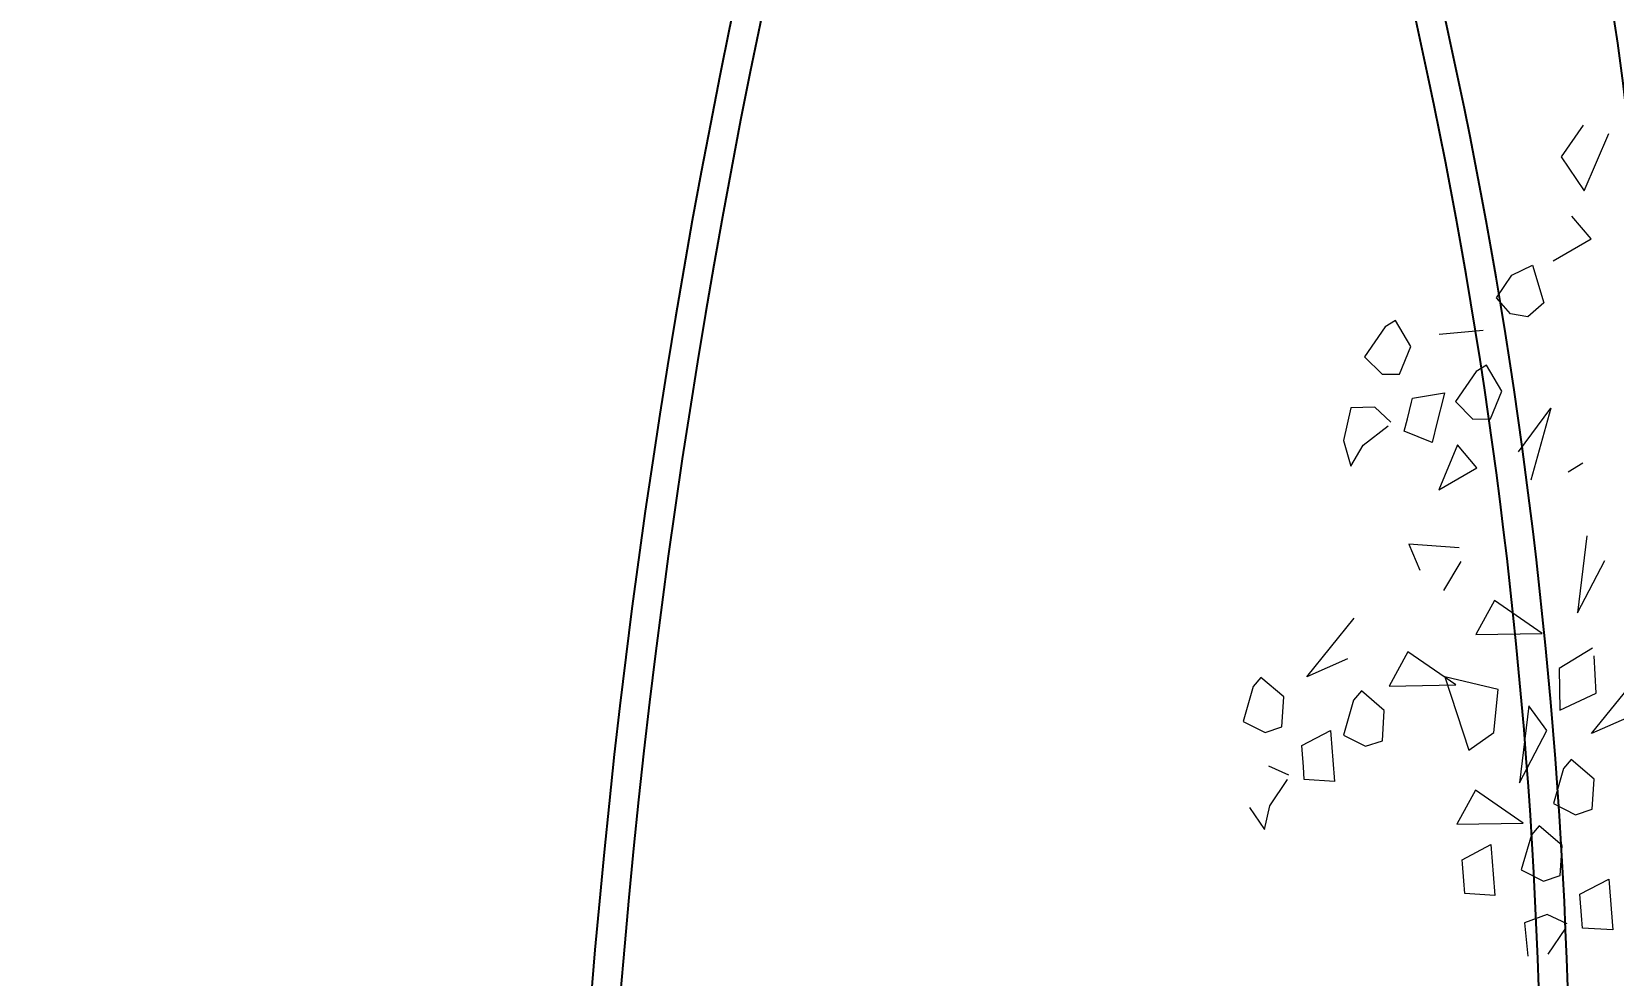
# Model space of a CAD drawing. Header units: metres. Extents: x 10 to 239, y 2 to 253.
# Drawn here: x 36.282 to 37.92, y 173.488 to 174.466 of the extents above; entities that cross this region are included whole.
import ezdxf

# ---------------------------------------------------------------- set-up
doc = ezdxf.new("R2010")
doc.units = ezdxf.units.M
doc.header["$MEASUREMENT"] = 0
doc.layers.get('Defpoints').update_dxf_attribs({"color": 9})
for name, color, linetype in [('-cotas', 252, 'Continuous'), ('1', 7, 'Continuous'), ('1gris oscuro', 253, 'Continuous'), ('1lianas', 9, 'Continuous')]:
    doc.layers.add(name, color=color, linetype=linetype)
doc.layers.add('bloques veg', color=7, linetype='Continuous', lineweight=0, true_color=0xbbd5a5)
doc.styles.get("Standard").update_dxf_attribs({"font": 'arial.ttf'})
doc.dimstyles.get("Standard").update_dxf_attribs({"dimtxt": 0.18, "dimasz": 0.18, "dimexe": 0.18, "dimexo": 0.0625, "dimgap": 0.09, "dimtad": 0, "dimtih": 1, "dimtoh": 1, "dimdec": 4, "dimzin": 0, "dimdsep": 46, "dimtxsty": 'Standard', "dimcen": 0.09, "dimadec": 0, "dimazin": 0, "dimtfac": 1, "dimtdec": 4, "dimtofl": 0, "dimtmove": 0, "dimatfit": 3, "dimfxl": 1, "dimtolj": 1, "dimtzin": 0, "dimarcsym": 0})

# ---------------------------------------------------------------- blocks, each defined once
blk = doc.blocks.new('A$C144059AC')
at = {"layer": 'bloques veg'}
for p, q in [((0.3592, 0.7839), (0.3363, 0.7562)), ((0.3554, 0.7228), (0.3823, 0.7744)), ((0.3363, 0.7562), (0.3554, 0.7228)), ((0.3584, 0.6776), (0.342, 0.7002)), ((0.3215, 0.6599), (0.3584, 0.6776)), ((0.2661, 0.6296), (0.282, 0.6495)), ((0.282, 0.6495), (0.3019, 0.6574)), ((0.3019, 0.6574), (0.3098, 0.6217)), ((0.278, 0.6137), (0.2661, 0.6296)), ((0.3098, 0.6217), (0.2939, 0.6098)), ((0.1605, 0.6108), (0.1392, 0.5844)), ((0.1706, 0.6158), (0.1605, 0.6108)), ((0.1832, 0.5907), (0.1706, 0.6158)), ((0.2939, 0.6098), (0.278, 0.6137)), ((0.1706, 0.5656), (0.1832, 0.5907)), ((0.2515, 0.6003), (0.2102, 0.5996)), ((0.1392, 0.5844), (0.1543, 0.5668)), ((0.1543, 0.5668), (0.1706, 0.5656)), ((0.2419, 0.5627), (0.2205, 0.5363)), ((0.2519, 0.5677), (0.2419, 0.5627)), ((0.2645, 0.5426), (0.2519, 0.5677)), ((0.1228, 0.538), (0.1136, 0.5079)), ((0.1451, 0.5368), (0.1228, 0.538)), ((0.159, 0.5217), (0.1451, 0.5368)), ((0.1746, 0.5236), (0.1796, 0.5387)), ((0.1796, 0.5387), (0.1809, 0.5425)), ((0.1809, 0.5425), (0.211, 0.545)), ((0.2098, 0.5412), (0.2022, 0.5186)), ((0.211, 0.545), (0.2098, 0.5412)), ((0.2205, 0.5363), (0.2356, 0.5187)), ((0.252, 0.5175), (0.2645, 0.5426)), ((0.1317, 0.5023), (0.1562, 0.5184)), ((0.1562, 0.5184), (0.1562, 0.5184)), ((0.1708, 0.5123), (0.1746, 0.5236)), ((0.2022, 0.5186), (0.196, 0.4998)), ((0.2356, 0.5187), (0.252, 0.5175)), ((0.2755, 0.485), (0.3088, 0.5232)), ((0.3088, 0.5232), (0.2849, 0.4578)), ((0.1136, 0.5079), (0.1186, 0.4836)), ((0.1186, 0.4836), (0.1317, 0.5023)), ((0.196, 0.4998), (0.1708, 0.5123)), ((0.2193, 0.4957), (0.1989, 0.4554)), ((0.2358, 0.4731), (0.2193, 0.4957)), ((0.1989, 0.4554), (0.2358, 0.4731)), ((0.3203, 0.4629), (0.3346, 0.47)), ((0.1671, 0.407), (0.1754, 0.382)), ((0.2136, 0.3999), (0.1671, 0.407)), ((0.3331, 0.4019), (0.3188, 0.3311)), ((0.1962, 0.3614), (0.2143, 0.3871)), ((0.3188, 0.3311), (0.3481, 0.3776)), ((0.0627, 0.291), (0.1109, 0.342)), ((0.2425, 0.3486), (0.2226, 0.3181)), ((0.2845, 0.3144), (0.2425, 0.3486)), ((0.2226, 0.3181), (0.2845, 0.3144)), ((0.1016, 0.3047), (0.0627, 0.291)), ((0.1583, 0.3069), (0.1385, 0.2765)), ((0.2004, 0.2727), (0.1583, 0.3069)), ((0.3301, 0.297), (0.2978, 0.2805)), ((0.012, 0.2859), (0.0001, 0.2541)), ((0.0199, 0.2938), (0.012, 0.2859)), ((0.0398, 0.274), (0.0199, 0.2938)), ((0.2395, 0.2655), (0.191, 0.2812)), ((0.191, 0.2812), (0.2078, 0.2112)), ((0.2978, 0.2805), (0.2953, 0.2419)), ((0.3303, 0.2549), (0.3312, 0.2899)), ((0.3312, 0.2899), (0.3312, 0.2899)), ((0.0358, 0.2462), (0.0398, 0.274)), ((0.1044, 0.266), (0.0925, 0.2342)), ((0.1123, 0.2739), (0.1044, 0.266)), ((0.1322, 0.2541), (0.1123, 0.2739)), ((0.1385, 0.2765), (0.2004, 0.2727)), ((0.2324, 0.2257), (0.2395, 0.2655)), ((0.323, 0.2177), (0.3712, 0.2688)), ((0.0001, 0.2541), (0.0199, 0.2422)), ((0.1282, 0.2262), (0.1322, 0.2541)), ((0.2953, 0.2419), (0.3303, 0.2549)), ((0.0199, 0.2422), (0.0358, 0.2462)), ((0.0529, 0.2275), (0.0807, 0.2394)), ((0.0807, 0.2394), (0.0807, 0.2355)), ((0.2668, 0.2481), (0.2526, 0.1773)), ((0.2819, 0.2238), (0.2668, 0.2481)), ((0.0529, 0.2235), (0.0529, 0.2275)), ((0.0529, 0.2077), (0.0529, 0.2235)), ((0.0807, 0.2355), (0.0807, 0.2116)), ((0.0925, 0.2342), (0.1123, 0.2223)), ((0.1123, 0.2223), (0.1282, 0.2262)), ((0.2078, 0.2112), (0.2324, 0.2257)), ((0.2526, 0.1773), (0.2819, 0.2238)), ((0.3618, 0.2314), (0.323, 0.2177)), ((0.0387, 0.2008), (0.0208, 0.2108)), ((0.0529, 0.1957), (0.0529, 0.2077)), ((0.0807, 0.2116), (0.0807, 0.1918)), ((0.0189, 0.1738), (0.0371, 0.1969)), ((0.0371, 0.1969), (0.0371, 0.1969)), ((0.0807, 0.1918), (0.0529, 0.1957)), ((0.3025, 0.1951), (0.2946, 0.1872)), ((0.3224, 0.1753), (0.3025, 0.1951)), ((0.2946, 0.1872), (0.2827, 0.1554)), ((0, 0.1735), (0.0124, 0.152)), ((0.0124, 0.152), (0.0189, 0.1738)), ((0.2112, 0.1735), (0.1913, 0.1431)), ((0.2532, 0.1394), (0.2112, 0.1735)), ((0.3184, 0.1475), (0.3224, 0.1753)), ((0.2827, 0.1554), (0.3025, 0.1435)), ((0.3025, 0.1435), (0.3184, 0.1475)), ((0.1913, 0.1431), (0.2532, 0.1394)), ((0.268, 0.1357), (0.2601, 0.1278)), ((0.2879, 0.1159), (0.268, 0.1357)), ((0.1939, 0.1098), (0.2217, 0.1218)), ((0.2217, 0.1218), (0.2217, 0.1178)), ((0.2601, 0.1278), (0.2481, 0.096)), ((0.1939, 0.1059), (0.1939, 0.1098)), ((0.1939, 0.09), (0.1939, 0.1059)), ((0.2217, 0.1178), (0.2217, 0.094)), ((0.2839, 0.0881), (0.2879, 0.1159)), ((0.1939, 0.0781), (0.1939, 0.09)), ((0.2217, 0.094), (0.2217, 0.0741)), ((0.2481, 0.096), (0.268, 0.0841)), ((0.2217, 0.0741), (0.1939, 0.0781)), ((0.268, 0.0841), (0.2839, 0.0881)), ((0.3009, 0.0694), (0.3288, 0.0813)), ((0.3288, 0.0813), (0.3288, 0.0773)), ((0.3288, 0.0773), (0.3288, 0.0535)), ((0.3009, 0.0654), (0.3009, 0.0694)), ((0.3009, 0.0495), (0.3009, 0.0654)), ((0.2688, 0.0527), (0.2473, 0.0468)), ((0.2473, 0.0468), (0.2481, 0.0154)), ((0.2868, 0.0427), (0.2688, 0.0527)), ((0.3009, 0.0376), (0.3009, 0.0495)), ((0.3288, 0.0535), (0.3288, 0.0337)), ((0.267, 0.0157), (0.2852, 0.0388)), ((0.2852, 0.0388), (0.2852, 0.0388)), ((0.3288, 0.0337), (0.3009, 0.0376))]:
    blk.add_line(p, q, dxfattribs=at)
blk = doc.blocks.new('*D90')
at = {"layer": '-cotas', "color": 0, "lineweight": -2, "transparency": 16777216}
for p, q in [((35.5997, 175.5332), (35.5997, 162.1857)), ((89.3642, 175.5332), (89.3642, 162.1857)), ((35.7797, 162.3657), (58.2102, 162.3657)), ((89.1842, 162.3657), (59.8709, 162.3657))]:
    blk.add_line(p, q, dxfattribs=at)
at = {"layer": '-cotas', "color": 0, "transparency": 16777216}
for points in [[(35.7797, 162.3957), (35.7797, 162.3357), (35.5997, 162.3657)], [(89.1842, 162.3957), (89.1842, 162.3357), (89.3642, 162.3657)]]:
    blk.add_solid(points, dxfattribs=at)
at = {"layer": 'Defpoints', "color": 0, "transparency": 16777216}
for p in [(35.5997, 175.5957), (89.3642, 175.5957), (89.3642, 162.3657)]:
    blk.add_point(p, dxfattribs=at)
at = {"layer": '-cotas', "color": 0, "transparency": 16777216, "insert": (59.0405, 162.3657), "char_height": 0.3, "attachment_point": 5}
blk.add_mtext('\\A1;53.7645', dxfattribs=at)

msp = doc.modelspace()

# ---------------------------------------------------------------- linework, layer by layer
at = {"layer": '1'}
for radius, start, end in [(5.39167, 344.74056, 25.32167), (5.42167, 344.88187, 25.10038)]:
    msp.add_arc((32.4541, 173.29971), radius, start, end, dxfattribs=at)
at = {"layer": '1gris oscuro'}
for radius, start in [(8.2182, 162.576934), (8.2482, 162.673922)]:
    msp.add_arc((45.08289, 172.8022), radius, start, 185.298014, dxfattribs=at)
at = {"layer": '1lianas'}
msp.add_open_spline([(37.50374, 175.27346), (37.7447, 175.17215), (37.96963, 174.87073), (37.99816, 174.18851), (37.9815, 174.18781), (37.96485, 174.18712), (37.9482, 174.18642), (37.93739, 174.44488), (37.89795, 174.64594), (37.76102, 175.01836), (37.64838, 175.14159), (37.52964, 175.20587)], degree=3, knots=[0.6583323, 0.6583323, 0.6583323, 0.6583323, 1.3403618, 1.3403618, 1.3403618, 2.3403618, 2.3403618, 2.3403618, 2.6027318, 2.6027318, 2.9753984, 2.9753984, 2.9753984, 2.9753984], dxfattribs=at)

# ---------------------------------------------------------------- block references
at = {"layer": 'bloques veg', "color": 2, "xscale": 1.11064529563647, "yscale": 1.11064529563647, "zscale": 1.11064529563647, "rotation": 4.42339603698428}
msp.add_blockref('A$C144059AC', (37.55824, 173.4699), dxfattribs=at)

# ---------------------------------------------------------------- dimensions: what is measured, and where the dimension line sits
at = {"layer": '-cotas'}
dim = msp.add_linear_dim(base=(89.36416, 162.36569), p1=(35.59966, 175.59571), p2=(89.36416, 175.59571), angle=0, dimstyle='Standard', override={"dimtxt": 0.3}, dxfattribs=at)
dim.commit()
dim.dimension.update_dxf_attribs({"geometry": '*D90', "text_midpoint": (59.04055, 162.36569), "dimtype": 161})

doc.saveas('drawing.dxf')
